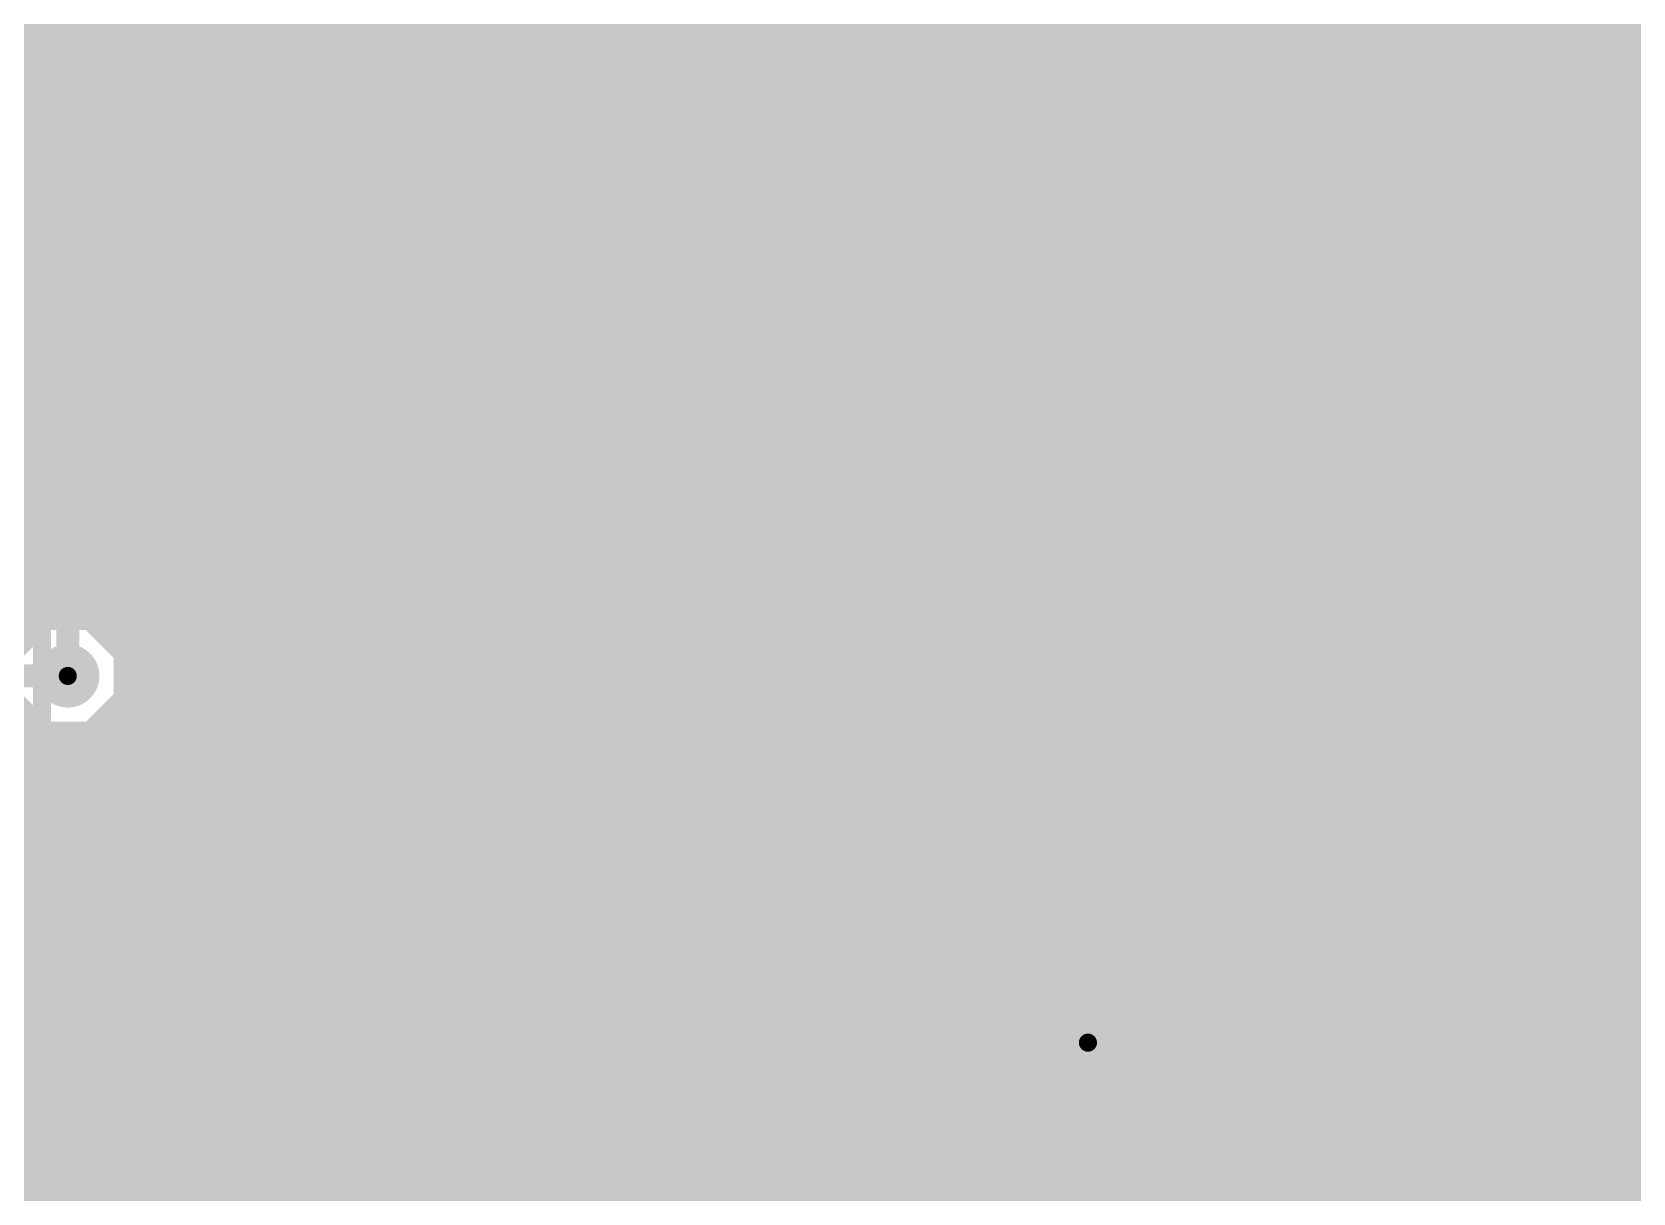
# Model space of a CAD drawing. Extents: x -5 to 208, y -5 to 206.
# Drawn here: x 140.7 to 158.44, y 151.62 to 164.49 of the extents above; entities that cross this region are included whole.
import ezdxf

# ---------------------------------------------------------------- set-up
doc = ezdxf.new("R2010")
doc.units = 0
doc.header["$MEASUREMENT"] = 0
doc.layers.get('0').update_dxf_attribs({"linetype": 'CONTINUOUS'})
for name, color, linetype in [('22-301-0_BOT', 7, 'CONTINUOUS'), ('22-301-0_DRD', 7, 'CONTINUOUS'), ('22-301-0_IN1', 1, 'CONTINUOUS'), ('22-301-0_IN2', 4, 'CONTINUOUS'), ('22-301-0_SMT', 5, 'CONTINUOUS'), ('22-301-0_SPT', 10, 'CONTINUOUS'), ('22-301-0_SST', 14, 'CONTINUOUS'), ('22-301-0_TOP', 9, 'CONTINUOUS'), ('THRUHOLE_TAP', 13, 'CONTINUOUS')]:
    doc.layers.add(name, color=color, linetype=linetype)

# ---------------------------------------------------------------- blocks, each defined once
blk = doc.blocks.new('ROUND_66')
at = {"const_width": 0.35052}
blk.add_lwpolyline([(-0.17526, 0, 1), (0.17526, 0, 1)], format="xyb", close=True, dxfattribs=at)
blk = doc.blocks.new('ROUND_68')
at = {"const_width": 0.35052}
blk.add_lwpolyline([(-0.17526, 0, 1), (0.17526, 0, 1)], format="xyb", close=True, dxfattribs=at)
blk = doc.blocks.new('ROUND_69')
at = {"const_width": 0.35052}
blk.add_lwpolyline([(-0.17526, 0, 1), (0.17526, 0, 1)], format="xyb", close=True, dxfattribs=at)
blk = doc.blocks.new('RECTANGLE_4')
blk.add_solid([(0.63627, 0.51308), (0.63627, -0.51308), (-0.63627, 0.51308), (-0.63627, -0.51308)])
blk = doc.blocks.new('RECTANGLE_6')
blk.add_solid([(0.4826, 0.4064), (0.4826, -0.4064), (-0.4826, 0.4064), (-0.4826, -0.4064)])
blk = doc.blocks.new('RECTANGLE_10')
blk.add_solid([(0.9017, 0.508), (0.9017, -0.508), (-0.9017, 0.508), (-0.9017, -0.508)])
blk = doc.blocks.new('RECTANGLE_19')
blk.add_solid([(1.3716, 1.0795), (1.3716, -1.0795), (-1.3716, 1.0795), (-1.3716, -1.0795)])
blk = doc.blocks.new('RECTANGLE_25')
blk.add_solid([(1.5494, 1.14935), (1.5494, -1.14935), (-1.5494, 1.14935), (-1.5494, -1.14935)])
blk = doc.blocks.new('RECTANGLE_47')
blk.add_solid([(0.44958, 0.65024), (0.44958, -0.65024), (-0.44958, 0.65024), (-0.44958, -0.65024)])
blk = doc.blocks.new('ROUND_73')
at = {"const_width": 0.10033}
blk.add_lwpolyline([(-0.050164, 0, 1), (0.050164, 0, 1)], format="xyb", close=True, dxfattribs=at)

msp = doc.modelspace()

# ---------------------------------------------------------------- linework, layer by layer
at = {"layer": '22-301-0_BOT', "const_width": 0.254}
msp.add_lwpolyline([(141.097, 168.275), (141.097, 157.353)], dxfattribs=at)
at = {"layer": '22-301-0_DRD', "const_width": 0.254}
for points in [[(140.843, 157.988), (140.462, 157.607)], [(141.351, 157.988), (140.843, 157.988)], [(141.732, 157.607), (141.351, 157.988)], [(141.732, 157.099), (141.732, 157.607)], [(140.462, 157.099), (140.843, 156.718)], [(141.351, 156.718), (141.732, 157.099)], [(140.843, 156.718), (141.351, 156.718)], [(152.146, 153.924), (151.765, 153.543)], [(152.654, 153.924), (152.146, 153.924)], [(153.035, 153.543), (152.654, 153.924)], [(151.765, 153.543), (151.765, 153.035)], [(153.035, 153.035), (153.035, 153.543)], [(151.765, 153.035), (152.146, 152.654)], [(152.654, 152.654), (153.035, 153.035)], [(152.146, 152.654), (152.654, 152.654)]]:
    msp.add_lwpolyline(points, dxfattribs=at)
at = {"layer": '22-301-0_IN1', "const_width": 0.254}
for points in [[(140.6652, 166.37), (140.6652, 157.87878)], [(140.8938, 166.37), (140.8938, 158.0007)], [(141.1224, 166.37), (141.1224, 158.03118)], [(141.351, 166.37), (141.351, 157.98292)], [(141.5796, 166.37), (141.5796, 157.83052)], [(141.8082, 166.37), (141.8082, 121.412)], [(142.0368, 166.37), (142.0368, 121.412)], [(142.2654, 166.37), (142.2654, 121.412)], [(142.494, 166.37), (142.494, 121.412)], [(142.7226, 166.37), (142.7226, 121.412)], [(142.9512, 166.37), (142.9512, 121.412)], [(143.1798, 166.37), (143.1798, 121.412)], [(143.4084, 166.37), (143.4084, 121.412)], [(143.637, 166.37), (143.637, 121.412)], [(143.8656, 166.37), (143.8656, 121.412)], [(144.0942, 166.37), (144.0942, 121.412)], [(144.3228, 166.37), (144.3228, 121.412)], [(144.5514, 166.37), (144.5514, 121.412)], [(144.78, 166.37), (144.78, 121.412)], [(145.0086, 166.37), (145.0086, 121.412)], [(145.2372, 166.37), (145.2372, 121.412)], [(145.4658, 166.37), (145.4658, 121.412)], [(145.6944, 166.37), (145.6944, 121.412)], [(145.923, 166.37), (145.923, 121.412)], [(146.1516, 166.37), (146.1516, 121.412)], [(146.3802, 166.37), (146.3802, 121.412)], [(146.6088, 166.37), (146.6088, 121.412)], [(146.8374, 166.37), (146.8374, 121.412)], [(147.066, 166.37), (147.066, 121.412)], [(147.2946, 166.37), (147.2946, 121.412)], [(147.5232, 166.37), (147.5232, 121.412)], [(147.7518, 166.37), (147.7518, 121.412)], [(147.9804, 166.37), (147.9804, 121.412)], [(148.209, 166.37), (148.209, 121.412)], [(148.4376, 166.37), (148.4376, 121.412)], [(148.6662, 166.37), (148.6662, 121.412)], [(148.8948, 166.37), (148.8948, 121.412)], [(149.1234, 166.37), (149.1234, 121.412)], [(149.352, 166.37), (149.352, 121.412)], [(149.5806, 166.37), (149.5806, 121.412)], [(149.8092, 166.37), (149.8092, 121.412)], [(150.0378, 166.37), (150.0378, 136.77392)], [(150.2664, 166.37), (150.2664, 136.91108)], [(150.495, 166.37), (150.495, 136.95172)], [(150.7236, 166.32936), (150.7236, 136.91108)], [(151.8666, 166.37), (151.8666, 121.412)], [(152.0952, 166.37), (152.0952, 121.412)], [(152.3238, 166.37), (152.3238, 121.412)], [(152.5524, 166.37), (152.5524, 121.412)], [(152.781, 166.37), (152.781, 121.412)], [(153.0096, 166.37), (153.0096, 121.412)], [(153.2382, 166.37), (153.2382, 121.412)], [(153.4668, 166.37), (153.4668, 121.412)], [(153.6954, 166.37), (153.6954, 121.412)], [(153.924, 166.37), (153.924, 121.412)], [(154.1526, 166.37), (154.1526, 121.412)], [(154.3812, 166.37), (154.3812, 121.412)], [(154.6098, 166.37), (154.6098, 121.412)], [(154.8384, 166.37), (154.8384, 121.412)], [(155.067, 166.37), (155.067, 121.412)], [(155.2956, 166.37), (155.2956, 121.412)], [(155.5242, 166.37), (155.5242, 121.412)], [(155.7528, 166.37), (155.7528, 121.412)], [(155.9814, 166.37), (155.9814, 121.412)], [(156.21, 166.37), (156.21, 121.412)], [(156.4386, 166.37), (156.4386, 121.412)], [(156.6672, 166.37), (156.6672, 121.412)], [(156.8958, 166.37), (156.8958, 121.412)], [(157.1244, 166.37), (157.1244, 121.412)], [(157.353, 166.37), (157.353, 121.412)], [(157.5816, 166.37), (157.5816, 121.412)], [(157.8102, 166.37), (157.8102, 121.412)], [(158.0388, 166.37), (158.0388, 121.412)], [(158.2674, 166.37), (158.2674, 121.412)], [(158.496, 166.37), (158.496, 121.412)], [(150.9522, 166.14394), (150.9522, 136.77392)], [(151.4094, 166.08806), (151.4094, 121.412)], [(151.638, 166.18712), (151.638, 121.412)], [(151.1808, 166.07536), (151.1808, 121.412)], [(176.149, 164.3888), (107.97032, 164.3888)], [(203.23302, 164.1602), (107.99318, 164.1602)], [(203.00188, 163.9316), (107.93476, 163.9316)], [(202.91298, 163.703), (107.76712, 163.703)], [(202.9079, 163.4744), (80.645, 163.4744)], [(202.98664, 163.2458), (80.645, 163.2458)], [(203.19238, 163.0172), (80.645, 163.0172)], [(204.47, 162.7886), (80.645, 162.7886)], [(204.47, 162.56), (80.645, 162.56)], [(204.47, 162.3314), (80.645, 162.3314)], [(204.47, 162.1028), (80.645, 162.1028)], [(204.47, 161.8742), (80.645, 161.8742)], [(204.47, 161.6456), (80.645, 161.6456)], [(204.47, 161.417), (80.645, 161.417)], [(204.47, 161.1884), (80.645, 161.1884)], [(204.47, 160.9598), (116.08308, 160.9598)], [(204.47, 160.7312), (121.88698, 160.7312)], [(204.47, 160.5026), (122.11812, 160.5026)], [(204.47, 160.274), (122.20702, 160.274)], [(204.47, 160.0454), (122.20956, 160.0454)], [(204.47, 159.8168), (122.13336, 159.8168)], [(204.47, 159.5882), (121.92508, 159.5882)], [(204.47, 159.3596), (80.645, 159.3596)], [(204.47, 159.131), (91.1733, 159.131)], [(204.47, 158.9024), (91.47556, 158.9024)], [(191.38138, 158.6738), (116.1923, 158.6738)], [(191.17564, 158.4452), (116.50726, 158.4452)], [(191.0969, 158.2166), (116.69522, 158.2166)], [(140.85316, 157.988), (116.81714, 157.988)], [(191.10198, 157.988), (141.3383, 157.988)], [(191.19088, 157.7594), (141.64056, 157.7594)], [(191.42202, 157.5308), (141.75232, 157.5308)], [(204.47, 157.3022), (141.77518, 157.3022)], [(204.47, 157.0736), (141.71676, 157.0736)], [(141.5796, 156.87294), (141.5796, 121.412)], [(140.64488, 156.845), (116.75618, 156.845)], [(140.6652, 156.82722), (140.6652, 121.412)], [(140.8938, 156.70276), (140.8938, 121.412)], [(141.351, 156.72308), (141.351, 121.412)], [(204.47, 156.845), (141.54912, 156.845)], [(204.47, 156.6164), (116.60124, 156.6164)], [(141.1224, 156.67228), (141.1224, 121.412)], [(204.47, 156.3878), (116.3574, 156.3878)], [(204.47, 156.1592), (116.1415, 156.1592)], [(204.47, 155.9306), (116.48186, 155.9306)], [(204.47, 155.702), (116.67998, 155.702)], [(204.47, 155.4734), (116.80444, 155.4734)], [(204.47, 155.2448), (116.88064, 155.2448)], [(204.47, 155.0162), (116.91366, 155.0162)], [(204.47, 154.7876), (116.90604, 154.7876)], [(204.47, 154.559), (116.86032, 154.559)], [(204.47, 154.3304), (116.76888, 154.3304)], [(204.47, 154.1018), (116.6241, 154.1018)], [(204.47, 153.8732), (116.39042, 153.8732)], [(204.47, 153.6446), (115.93576, 153.6446)], [(204.47, 153.416), (106.7943, 153.416)], [(204.47, 153.1874), (80.645, 153.1874)], [(204.47, 152.9588), (80.645, 152.9588)], [(204.47, 152.7302), (80.645, 152.7302)], [(204.47, 152.5016), (111.09452, 152.5016)], [(204.47, 152.273), (111.24692, 152.273)], [(204.47, 152.0444), (111.29518, 152.0444)], [(204.47, 151.8158), (111.2647, 151.8158)], [(204.47, 151.5872), (111.14278, 151.5872)]]:
    msp.add_lwpolyline(points, dxfattribs=at)
for points in [[(141.097, 158.03372, 0.4142136), (140.41628, 157.353)], [(141.77772, 157.353, 0.4142136), (141.097, 158.03372)], [(140.41628, 157.353, 0.4142136), (141.097, 156.67228)], [(141.097, 156.67228, 0.4142136), (141.77772, 157.353)]]:
    msp.add_lwpolyline(points, format="xyb", dxfattribs=at)
at = {"layer": '22-301-0_IN2', "const_width": 0.254}
for points in [[(203.33716, 164.211), (114.81816, 164.211)], [(164.465, 164.2618), (114.86896, 164.2618)], [(140.6652, 164.2618), (140.6652, 157.87878)], [(140.8938, 164.2618), (140.8938, 158.0007)], [(141.1224, 164.2618), (141.1224, 158.03118)], [(141.351, 164.2618), (141.351, 157.98292)], [(141.5796, 164.2618), (141.5796, 157.83052)], [(141.8082, 164.2618), (141.8082, 121.61266)], [(142.0368, 164.2618), (142.0368, 121.61266)], [(142.2654, 164.2618), (142.2654, 121.61266)], [(142.494, 164.2618), (142.494, 121.61012)], [(142.7226, 164.2618), (142.7226, 121.61012)], [(142.9512, 164.2618), (142.9512, 121.61012)], [(143.1798, 164.2618), (143.1798, 121.61012)], [(143.4084, 164.2618), (143.4084, 121.61012)], [(143.637, 164.2618), (143.637, 121.61012)], [(143.8656, 164.2618), (143.8656, 121.61012)], [(144.0942, 164.2618), (144.0942, 121.61012)], [(144.3228, 164.2618), (144.3228, 121.61012)], [(144.5514, 164.2618), (144.5514, 121.61012)], [(144.78, 164.2618), (144.78, 121.60758)], [(145.0086, 164.2618), (145.0086, 121.60758)], [(145.2372, 164.2618), (145.2372, 121.60758)], [(145.4658, 164.2618), (145.4658, 121.60758)], [(145.6944, 164.2618), (145.6944, 121.60758)], [(145.923, 164.2618), (145.923, 121.60758)], [(146.1516, 164.2618), (146.1516, 121.60758)], [(146.3802, 164.2618), (146.3802, 121.60758)], [(146.6088, 164.2618), (146.6088, 121.60758)], [(146.8374, 164.2618), (146.8374, 121.60504)], [(147.066, 164.2618), (147.066, 121.60504)], [(147.2946, 164.2618), (147.2946, 121.60504)], [(147.5232, 164.2618), (147.5232, 121.60504)], [(147.7518, 164.2618), (147.7518, 121.60504)], [(147.9804, 164.2618), (147.9804, 121.60504)], [(148.209, 164.2618), (148.209, 121.60504)], [(148.4376, 164.2618), (148.4376, 121.60504)], [(148.6662, 164.2618), (148.6662, 121.60504)], [(148.8948, 164.2618), (148.8948, 121.60504)], [(149.1234, 164.2618), (149.1234, 121.6025)], [(149.352, 164.2618), (149.352, 121.6025)], [(149.5806, 164.2618), (149.5806, 121.6025)], [(149.8092, 164.2618), (149.8092, 121.6025)], [(150.0378, 164.2618), (150.0378, 136.77392)], [(150.2664, 164.2618), (150.2664, 136.91108)], [(150.495, 164.2618), (150.495, 136.95172)], [(150.7236, 164.2618), (150.7236, 136.91108)], [(150.9522, 164.2618), (150.9522, 136.77392)], [(151.1808, 164.2618), (151.1808, 121.59996)], [(151.4094, 164.2618), (151.4094, 121.59996)], [(151.638, 164.2618), (151.638, 121.59996)], [(151.8666, 164.2618), (151.8666, 121.59996)], [(152.0952, 164.2618), (152.0952, 121.59996)], [(152.3238, 164.2618), (152.3238, 121.59996)], [(152.5524, 164.2618), (152.5524, 121.59996)], [(152.781, 164.2618), (152.781, 121.59996)], [(153.0096, 164.2618), (153.0096, 121.59996)], [(153.2382, 164.2618), (153.2382, 121.59996)], [(153.4668, 164.2618), (153.4668, 121.59742)], [(153.6954, 164.2618), (153.6954, 121.59742)], [(153.924, 164.2618), (153.924, 121.59742)], [(154.1526, 164.2618), (154.1526, 121.59742)], [(154.3812, 164.2618), (154.3812, 121.59742)], [(154.6098, 164.2618), (154.6098, 121.59742)], [(154.8384, 164.2618), (154.8384, 121.59742)], [(155.067, 164.2618), (155.067, 121.59742)], [(155.2956, 164.2618), (155.2956, 121.59742)], [(155.5242, 164.2618), (155.5242, 121.59488)], [(155.7528, 164.2618), (155.7528, 121.59488)], [(155.9814, 164.2618), (155.9814, 121.59488)], [(156.21, 164.2618), (156.21, 121.59488)], [(156.4386, 164.2618), (156.4386, 121.59488)], [(156.6672, 164.2618), (156.6672, 121.59488)], [(156.8958, 164.2618), (156.8958, 121.59488)], [(157.1244, 164.2618), (157.1244, 121.59488)], [(157.353, 164.2618), (157.353, 121.59488)], [(157.5816, 164.2618), (157.5816, 121.59488)], [(157.8102, 164.2618), (157.8102, 121.59234)], [(158.0388, 164.2618), (158.0388, 121.59234)], [(158.2674, 164.2618), (158.2674, 121.59234)], [(158.496, 164.2618), (158.496, 121.59234)], [(203.0349, 163.9824), (114.58956, 163.9824)], [(202.92314, 163.7538), (114.173, 163.7538)], [(202.90282, 163.5252), (93.17736, 163.5252)], [(202.96124, 163.2966), (92.94876, 163.2966)], [(203.12888, 163.068), (92.72016, 163.068)], [(204.47, 162.8394), (92.49156, 162.8394)], [(204.47, 162.6108), (92.26296, 162.6108)], [(204.47, 162.3822), (92.03436, 162.3822)], [(204.47, 162.1536), (91.80576, 162.1536)], [(204.47, 161.925), (91.57716, 161.925)], [(204.47, 161.6964), (91.34856, 161.6964)], [(204.47, 161.4678), (91.11996, 161.4678)], [(204.47, 161.2392), (90.97264, 161.2392)], [(204.47, 161.0106), (115.99672, 161.0106)], [(204.47, 160.782), (121.7803, 160.782)], [(204.47, 160.5534), (122.08256, 160.5534)], [(204.47, 160.3248), (122.19432, 160.3248)], [(204.47, 160.0962), (122.21718, 160.0962)], [(204.47, 159.8676), (122.15876, 159.8676)], [(204.47, 159.639), (121.99112, 159.639)], [(204.47, 159.4104), (121.44756, 159.4104)], [(204.47, 159.1818), (121.031, 159.1818)], [(204.47, 158.9532), (91.43492, 158.9532)], [(191.46774, 158.7246), (116.08308, 158.7246)], [(191.20612, 158.496), (116.45392, 158.496)], [(191.10706, 158.2674), (116.6622, 158.2674)], [(191.09436, 158.0388), (116.79428, 158.0388)], [(140.59408, 157.8102), (116.87556, 157.8102)], [(191.16294, 157.8102), (141.59992, 157.8102)], [(191.34836, 157.5816), (141.73708, 157.5816)], [(204.47, 157.353), (141.77772, 157.353)], [(204.47, 157.1244), (141.73708, 157.1244)], [(140.59408, 156.8958), (116.78158, 156.8958)], [(141.5796, 156.87294), (141.5796, 121.61266)], [(204.47, 156.8958), (141.59992, 156.8958)], [(140.6652, 156.82722), (140.6652, 121.61266)], [(140.8938, 156.70276), (140.8938, 121.61266)], [(141.351, 156.72308), (141.351, 121.61266)], [(204.47, 156.6672), (116.64188, 156.6672)], [(141.1224, 156.67228), (141.1224, 121.61266)], [(204.47, 156.4386), (116.42344, 156.4386)], [(204.47, 156.21), (116.01704, 156.21)], [(204.47, 155.9814), (116.42344, 155.9814)], [(204.47, 155.7528), (116.64188, 155.7528)], [(204.47, 155.5242), (116.78158, 155.5242)], [(204.47, 155.2956), (116.86794, 155.2956)], [(204.47, 155.067), (116.90858, 155.067)], [(204.47, 154.8384), (116.91112, 154.8384)], [(204.47, 154.6098), (116.87556, 154.6098)], [(204.47, 154.3812), (116.79428, 154.3812)], [(204.47, 154.1526), (116.6622, 154.1526)], [(204.47, 153.924), (116.45392, 153.924)], [(204.47, 153.6954), (116.08308, 153.6954)], [(204.47, 153.4668), (111.69396, 153.4668)], [(204.47, 153.2382), (111.46536, 153.2382)], [(204.47, 153.0096), (111.23676, 153.0096)], [(204.47, 152.781), (111.00816, 152.781)], [(204.47, 152.5524), (111.03864, 152.5524)], [(204.47, 152.3238), (111.22406, 152.3238)], [(204.47, 152.0952), (111.29264, 152.0952)], [(204.47, 151.8666), (111.27994, 151.8666)], [(204.47, 151.638), (111.18088, 151.638)]]:
    msp.add_lwpolyline(points, dxfattribs=at)
for points in [[(141.097, 158.03372, 0.4142136), (140.41628, 157.353)], [(141.77772, 157.353, 0.4142136), (141.097, 158.03372)], [(140.41628, 157.353, 0.4142136), (141.097, 156.67228)], [(141.097, 156.67228, 0.4142136), (141.77772, 157.353)]]:
    msp.add_lwpolyline(points, format="xyb", dxfattribs=at)
at = {"layer": '22-301-0_SST'}
for points, const_width in [([(147.7264, 162.179), (147.7264, 165.989), (150.749, 165.989), (150.749, 161.6456), (148.2598, 161.6456), (147.7264, 162.179)], 0.20066), ([(154.0764, 162.179), (154.0764, 165.989), (157.099, 165.989), (157.099, 161.6456), (154.6098, 161.6456), (154.0764, 162.179)], 0.20066), ([(142.94866, 164.28466), (143.96466, 164.28466), (143.96466, 163.81222)], 0.1524), ([(143.45666, 163.92906), (143.45666, 164.28466)], 0.1524), ([(143.45666, 163.44646), (143.45666, 163.09086), (143.62684, 162.97402), (143.79448, 162.97402), (143.96466, 163.09086), (143.96466, 163.44646), (142.94866, 163.44646)], 0.1524), ([(143.45666, 163.15182), (142.94866, 162.97402)], 0.1524), ([(143.11884, 162.60826), (142.94866, 162.49142), (142.94866, 162.25266), (143.11884, 162.13582), (143.28648, 162.13582), (143.62684, 162.37204), (143.96466, 162.13582), (143.96466, 162.60826)], 0.1524), ([(152.96642, 162.26028), (152.96642, 161.90468), (153.13406, 161.7853), (153.30424, 161.7853), (153.47442, 161.90468), (153.47442, 162.26028), (152.45842, 162.26028)], 0.1524), ([(146.87042, 162.13328), (146.87042, 161.77768), (147.03806, 161.6583), (147.20824, 161.6583), (147.37842, 161.77768), (147.37842, 162.13328), (146.36242, 162.13328)], 0.1524), ([(151.49576, 162.1282), (151.49576, 161.7726), (151.66594, 161.65322), (151.83612, 161.65322), (152.00376, 161.7726), (152.00376, 162.1282), (150.98776, 162.1282)], 0.1524), ([(157.97276, 162.1282), (157.97276, 161.7726), (158.14294, 161.65322), (158.31312, 161.65322), (158.48076, 161.7726), (158.48076, 162.1282), (157.46476, 162.1282)], 0.1524), ([(152.96642, 161.9631), (152.45842, 161.7853)], 0.1524), ([(146.87042, 161.8361), (146.36242, 161.6583)], 0.1524), ([(151.49576, 161.83102), (150.98776, 161.65322)], 0.1524), ([(157.97276, 161.83102), (157.46476, 161.65322)], 0.1524), ([(146.36242, 160.93948), (146.36242, 161.1757)], 0.1524), ([(146.36242, 161.05886), (147.37842, 161.05886), (147.20824, 161.1757)], 0.1524), ([(150.98776, 160.9344), (150.98776, 161.17062)], 0.1524), ([(150.98776, 161.05124), (152.00376, 161.05124), (151.83612, 161.17062)], 0.1524), ([(152.45842, 161.06648), (152.45842, 161.3027)], 0.1524), ([(152.45842, 161.18586), (153.47442, 161.18586), (153.30424, 161.3027)], 0.1524), ([(157.46476, 160.9344), (157.46476, 161.17062)], 0.1524), ([(157.46476, 161.05124), (158.48076, 161.05124), (158.31312, 161.17062)], 0.1524), ([(141.71168, 152.84958), (140.81252, 152.84958), (140.81252, 160.84042), (141.71168, 160.84042)], 0.20066), ([(145.30832, 160.84042), (146.20748, 160.84042), (146.20748, 152.74798), (145.30832, 152.74798)], 0.20066), ([(147.64512, 160.65246), (147.64512, 160.32734)], 0.1524), ([(147.78228, 160.66008), (147.78228, 160.31972)], 0.1524), ([(152.45842, 160.52546), (152.62606, 160.6423), (152.79624, 160.70326), (153.13406, 160.70326), (153.30424, 160.6423), (153.47442, 160.52546), (153.47442, 160.40608), (153.30424, 160.2867), (153.13406, 160.22828), (152.79624, 160.22828), (152.62606, 160.2867), (152.45842, 160.40608), (152.45842, 160.52546)], 0.1524), ([(153.99512, 160.65246), (153.99512, 160.32734)], 0.1524), ([(154.13228, 160.66008), (154.13228, 160.31972)], 0.1524), ([(146.36242, 160.39846), (146.53006, 160.5153), (146.70024, 160.57626), (147.03806, 160.57626), (147.20824, 160.5153), (147.37842, 160.39846), (147.37842, 160.27908), (147.20824, 160.1597), (147.03806, 160.10128), (146.70024, 160.10128), (146.53006, 160.1597), (146.36242, 160.27908), (146.36242, 160.39846)], 0.1524), ([(147.89404, 160.54832), (147.55368, 160.54832)], 0.1524), ([(150.98776, 160.39084), (151.15794, 160.51022), (151.32812, 160.56864), (151.66594, 160.56864), (151.83612, 160.51022), (152.00376, 160.39084), (152.00376, 160.274), (151.83612, 160.15462), (151.66594, 160.0962), (151.32812, 160.0962), (151.15794, 160.15462), (150.98776, 160.274), (150.98776, 160.39084)], 0.1524), ([(154.24404, 160.54832), (153.90368, 160.54832)], 0.1524), ([(157.46476, 160.39084), (157.63494, 160.51022), (157.80512, 160.56864), (158.14294, 160.56864), (158.31312, 160.51022), (158.48076, 160.39084), (158.48076, 160.274), (158.31312, 160.15462), (158.14294, 160.0962), (157.80512, 160.0962), (157.63494, 160.15462), (157.46476, 160.274), (157.46476, 160.39084)], 0.1524), ([(147.88642, 160.41116), (147.5613, 160.41116)], 0.1524), ([(154.23642, 160.41116), (153.9113, 160.41116)], 0.1524), ([(146.70024, 159.26308), (146.70024, 159.73806), (147.37842, 159.4993), (147.37842, 159.38246), (146.36242, 159.38246)], 0.1524), ([(152.45842, 159.68726), (152.62606, 159.8041), (152.79624, 159.86506), (153.13406, 159.86506), (153.30424, 159.8041), (153.47442, 159.68726), (153.47442, 159.56788), (153.30424, 159.4485), (153.13406, 159.39008), (152.79624, 159.39008), (152.62606, 159.4485), (152.45842, 159.56788), (152.45842, 159.68726)], 0.1524), ([(157.46476, 159.258), (157.46476, 159.73044), (158.14294, 159.258), (158.31312, 159.258), (158.48076, 159.31642), (158.48076, 159.67202), (158.31312, 159.73044)], 0.1524), ([(151.49576, 159.67202), (151.49576, 159.31642), (151.32812, 159.258), (151.15794, 159.258), (150.98776, 159.31642), (150.98776, 159.67202), (151.15794, 159.73044), (151.32812, 159.73044), (152.00376, 159.49422)], 0.1524), ([(148.1455, 156.0195), (148.1455, 158.9405), (146.5072, 158.9405), (146.5072, 156.0195), (148.1455, 156.0195)], 0.1524), ([(151.257, 153.543), (148.463, 153.543), (148.463, 158.877), (151.257, 158.877), (151.257, 153.543)], 0.1524), ([(154.4955, 156.0195), (154.4955, 158.9405), (152.8572, 158.9405), (152.8572, 156.0195), (154.4955, 156.0195)], 0.1524), ([(157.607, 153.543), (154.813, 153.543), (154.813, 158.877), (157.607, 158.877), (157.607, 153.543)], 0.1524), ([(160.782, 153.543), (157.988, 153.543), (157.988, 158.877), (160.782, 158.877), (160.782, 153.543)], 0.1524), ([(152.48636, 156.96438), (152.48636, 157.43682)], 0.1524), ([(151.47036, 157.2006), (152.48636, 157.2006)], 0.1524), ([(152.48636, 156.12618), (152.14854, 156.12618), (151.47036, 156.3624), (152.14854, 156.59862), (152.48636, 156.59862)], 0.1524), ([(146.74596, 155.83662), (146.74596, 155.48102), (147.08378, 155.36418), (147.42414, 155.36418), (147.76196, 155.48102), (147.76196, 155.83662)], 0.1524), ([(146.74596, 155.7782), (147.76196, 155.7782)], 0.1524), ([(152.31618, 155.28798), (152.48636, 155.3464), (152.48636, 155.702), (152.31618, 155.76042), (152.14854, 155.76042), (151.97836, 155.702), (151.97836, 155.3464), (151.80818, 155.28798), (151.64054, 155.28798), (151.47036, 155.3464), (151.47036, 155.702), (151.64054, 155.76042)], 0.1524), ([(146.74596, 154.5844), (146.74596, 154.99842), (147.76196, 154.99842)], 0.1524), ([(151.64054, 154.92222), (151.47036, 154.8638), (151.47036, 154.5082), (151.64054, 154.44978), (151.97836, 154.44978), (152.14854, 154.56662), (152.14854, 154.92222), (152.48636, 154.92222), (152.48636, 154.44978)], 0.1524), ([(146.74596, 153.86558), (146.74596, 154.1018)], 0.1524), ([(146.74596, 153.98242), (147.76196, 153.98242), (147.59178, 154.1018)], 0.1524), ([(151.47036, 153.96718), (152.48636, 153.61158), (152.48636, 154.08402)], 0.1524), ([(147.25396, 153.4414), (147.25396, 153.0858), (147.08378, 153.02738), (146.91614, 153.02738), (146.74596, 153.0858), (146.74596, 153.4414), (146.91614, 153.49982), (147.08378, 153.49982), (147.76196, 153.2636)], 0.1524), ([(148.7932, 152.17394), (148.37918, 152.17394), (148.37918, 153.18994)], 0.1524), ([(149.6314, 152.17394), (149.15896, 152.17394), (149.6314, 152.85212), (149.6314, 153.01976), (149.57298, 153.18994), (149.21738, 153.18994), (149.15896, 153.01976)], 0.1524), ([(150.23338, 152.17394), (150.23338, 153.18994), (150.114, 153.01976)], 0.1524), ([(154.39644, 147.03044), (154.39898, 151.384), (154.39898, 153.0223), (150.40102, 153.0223), (150.3934, 145.8976), (150.8506, 145.4404), (154.051, 145.4404), (154.4066, 145.8722), (154.39644, 147.03044)], 0.1524), ([(147.955, 149.352), (146.685, 149.352), (146.431, 149.606), (146.431, 152.908), (148.209, 152.908), (148.209, 149.606), (147.955, 149.352)], 0.1524), ([(156.21, 149.352), (154.94, 149.352), (154.686, 149.606), (154.686, 152.908), (156.464, 152.908), (156.464, 149.606), (156.21, 149.352)], 0.1524), ([(140.90142, 151.48306), (140.90142, 152.32888), (140.80236, 152.18918)], 0.1524), ([(157.03296, 152.53462), (157.03296, 152.17902), (157.37078, 152.06218), (157.71114, 152.06218), (158.04896, 152.17902), (158.04896, 152.53462)], 0.1524), ([(157.03296, 152.4762), (158.04896, 152.4762)], 0.1524), ([(141.35354, 151.62276), (141.4018, 151.48306), (141.69898, 151.48306), (141.74724, 151.62276), (141.74724, 151.9047), (141.64818, 152.04694), (141.35354, 152.04694), (141.35354, 152.32888), (141.74724, 152.32888)], 0.1524), ([(150.35276, 152.17394), (150.114, 152.17394)], 0.1524), ([(148.3995, 151.9555), (148.3995, 149.0345), (150.0378, 149.0345), (150.0378, 151.9555), (148.3995, 151.9555)], 0.1524), ([(157.03296, 151.2824), (157.03296, 151.69642), (158.04896, 151.69642)], 0.1524)]:
    msp.add_lwpolyline(points, dxfattribs=dict(at, const_width=const_width))
at = {"layer": '22-301-0_SST', "const_width": 0.1524}
for points in [[(147.72386, 160.67024, 0.4142136), (147.54352, 160.4899)], [(147.9042, 160.4899, 0.4142136), (147.72386, 160.67024)], [(154.07386, 160.67024, 0.4142136), (153.89352, 160.4899)], [(154.2542, 160.4899, 0.4142136), (154.07386, 160.67024)], [(147.54352, 160.4899, 0.4142136), (147.72386, 160.30956)], [(147.72386, 160.30956, 0.4142136), (147.9042, 160.4899)], [(153.89352, 160.4899, 0.4142136), (154.07386, 160.30956)], [(154.07386, 160.30956, 0.4142136), (154.2542, 160.4899)]]:
    msp.add_lwpolyline(points, format="xyb", dxfattribs=at)
at = {"layer": '22-301-0_TOP'}
for points, const_width in [([(133.35, 160.6804), (133.35, 162.433), (141.351, 162.433), (143.256, 160.528), (143.49222, 160.528), (143.51, 160.54578)], 0.635), ([(143.51, 160.54578), (143.51, 160.655), (145.288, 162.433), (148.59, 162.433), (148.59, 160.6804)], 0.635), ([(154.94, 160.6804), (154.94, 162.306), (155.067, 162.433), (148.844, 162.433), (148.59, 162.433), (148.59, 160.6804)], 0.635), ([(154.94, 160.6804), (154.94, 162.306), (155.067, 162.433), (148.844, 162.433)], 0.635), ([(159.385, 157.8864), (159.385, 162.433), (155.067, 162.433), (154.94, 162.306), (154.94, 160.6804)], 0.635), ([(148.844, 162.433), (148.844, 160.9344), (148.59, 160.6804)], 0.254), ([(147.32, 158.1912), (147.32, 158.242), (148.59, 159.512), (148.59, 160.6804)], 0.635), ([(149.86, 160.6804), (149.86, 157.8864)], 0.635), ([(153.67, 158.1912), (153.7462, 158.1912), (154.94, 159.385), (154.94, 160.6804)], 0.635), ([(156.21, 160.6804), (156.21, 157.8864)], 0.635), ([(141.097, 157.353), (139.446, 157.353)], 0.254), ([(147.32, 156.7688), (147.32, 152.146)], 0.635), ([(153.67, 156.7688), (153.67, 154.051), (155.575, 152.146)], 0.635), ([(141.51102, 149.53996), (141.51102, 150.96998), (138.4554, 154.0256), (138.4554, 155.067), (138.43, 155.067)], 0.635), ([(149.225, 151.2062), (149.225, 154.4066), (149.352, 154.5336), (149.86, 154.5336)], 0.635), ([(157.48, 148.0312), (157.48, 150.114), (157.48, 153.67), (156.6164, 154.5336), (156.21, 154.5336)], 0.635), ([(145.50898, 149.53996), (145.50898, 151.67102), (144.03578, 153.14422), (143.51, 153.14422)], 0.635), ([(152.4, 151.4348), (152.4, 153.289)], 0.635)]:
    msp.add_lwpolyline(points, dxfattribs=dict(at, const_width=const_width))

# ---------------------------------------------------------------- block references
at = {"layer": '22-301-0_BOT'}
for name, p in [('ROUND_66', (141.097, 157.353)), ('ROUND_68', (152.4, 153.289))]:
    msp.add_blockref(name, p, dxfattribs=at)
at = {"layer": '22-301-0_IN1'}
for name, p in [('ROUND_69', (141.097, 157.353)), ('ROUND_68', (152.4, 153.289))]:
    msp.add_blockref(name, p, dxfattribs=at)
at = {"layer": '22-301-0_IN2'}
for name, p in [('ROUND_66', (141.097, 157.353)), ('ROUND_68', (152.4, 153.289))]:
    msp.add_blockref(name, p, dxfattribs=at)
at = {"layer": '22-301-0_SMT'}
for name, p in [('RECTANGLE_25', (143.51, 160.54578)), ('RECTANGLE_47', (148.59, 160.6804)), ('RECTANGLE_47', (149.86, 160.6804)), ('RECTANGLE_47', (154.94, 160.6804)), ('RECTANGLE_47', (156.21, 160.6804)), ('RECTANGLE_6', (147.32, 158.1912)), ('RECTANGLE_6', (153.67, 158.1912)), ('RECTANGLE_10', (149.86, 157.8864)), ('RECTANGLE_10', (156.21, 157.8864)), ('RECTANGLE_6', (147.32, 156.7688)), ('RECTANGLE_6', (153.67, 156.7688)), ('RECTANGLE_10', (149.86, 154.5336)), ('RECTANGLE_10', (156.21, 154.5336)), ('RECTANGLE_25', (143.51, 153.14422)), ('RECTANGLE_4', (147.32, 152.146)), ('RECTANGLE_4', (155.575, 152.146)), ('RECTANGLE_19', (152.4, 151.4348))]:
    msp.add_blockref(name, p, dxfattribs=at)
at = {"layer": '22-301-0_SPT'}
for name, p in [('RECTANGLE_25', (143.51, 160.54578)), ('RECTANGLE_47', (148.59, 160.6804)), ('RECTANGLE_47', (149.86, 160.6804)), ('RECTANGLE_47', (154.94, 160.6804)), ('RECTANGLE_47', (156.21, 160.6804)), ('RECTANGLE_6', (147.32, 158.1912)), ('RECTANGLE_6', (153.67, 158.1912)), ('RECTANGLE_10', (149.86, 157.8864)), ('RECTANGLE_10', (156.21, 157.8864)), ('RECTANGLE_6', (147.32, 156.7688)), ('RECTANGLE_6', (153.67, 156.7688)), ('RECTANGLE_10', (149.86, 154.5336)), ('RECTANGLE_10', (156.21, 154.5336)), ('RECTANGLE_25', (143.51, 153.14422)), ('RECTANGLE_4', (147.32, 152.146)), ('RECTANGLE_4', (155.575, 152.146)), ('RECTANGLE_19', (152.4, 151.4348))]:
    msp.add_blockref(name, p, dxfattribs=at)
at = {"layer": '22-301-0_TOP'}
for name, p in [('RECTANGLE_25', (143.51, 160.54578)), ('RECTANGLE_47', (148.59, 160.6804)), ('RECTANGLE_47', (149.86, 160.6804)), ('RECTANGLE_47', (154.94, 160.6804)), ('RECTANGLE_47', (156.21, 160.6804)), ('RECTANGLE_6', (147.32, 158.1912)), ('RECTANGLE_6', (153.67, 158.1912)), ('RECTANGLE_10', (149.86, 157.8864)), ('RECTANGLE_10', (156.21, 157.8864)), ('ROUND_66', (141.097, 157.353)), ('RECTANGLE_6', (147.32, 156.7688)), ('RECTANGLE_6', (153.67, 156.7688)), ('RECTANGLE_10', (149.86, 154.5336)), ('RECTANGLE_10', (156.21, 154.5336)), ('RECTANGLE_25', (143.51, 153.14422)), ('ROUND_66', (152.4, 153.289)), ('RECTANGLE_4', (147.32, 152.146)), ('RECTANGLE_4', (155.575, 152.146)), ('RECTANGLE_19', (152.4, 151.4348))]:
    msp.add_blockref(name, p, dxfattribs=at)
at = {"layer": 'THRUHOLE_TAP'}
for p in [(141.097, 157.353), (152.4, 153.289)]:
    msp.add_blockref('ROUND_73', p, dxfattribs=at)

doc.saveas('drawing.dxf')
